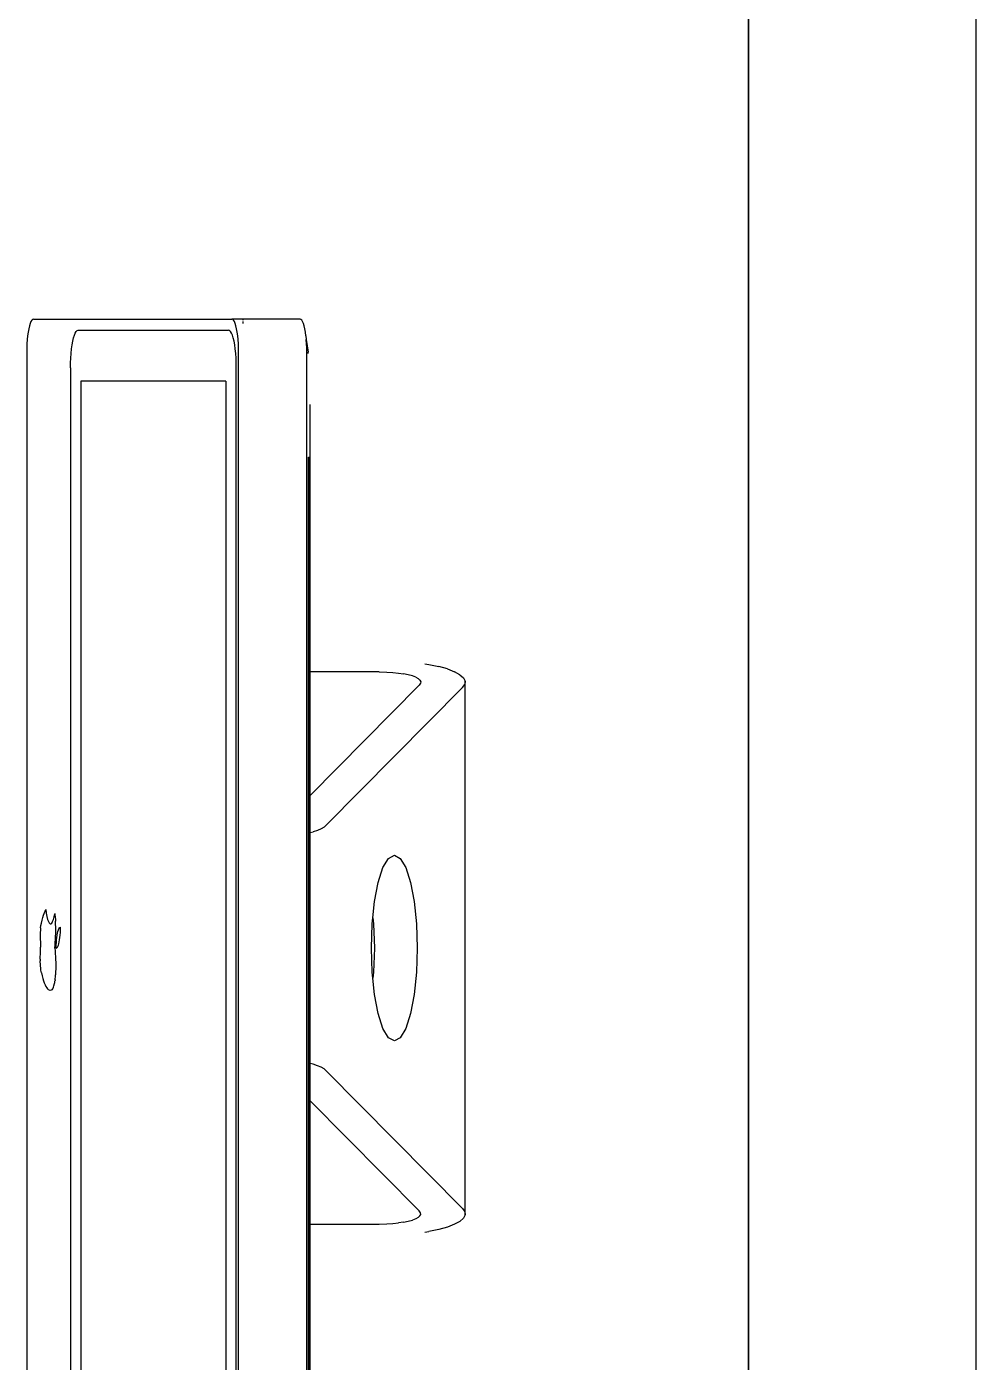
# Model space of a CAD drawing. Header units: metres. Extents: x 428 to 3974, y -4076 to 3914.
# Drawn here: x 1089.3907 to 1089.7085, y -3845.2684 to -3844.8213 of the extents above; entities that cross this region are included whole.
import ezdxf

# ---------------------------------------------------------------- set-up
doc = ezdxf.new("R2010")
doc.units = ezdxf.units.M
doc.header["$MEASUREMENT"] = 0
doc.layers.add('Edges', color=7, linetype='Continuous')
doc.layers.add('wall', color=150, linetype='Continuous')

msp = doc.modelspace()

# ---------------------------------------------------------------- linework, layer by layer
at = {"layer": 'Edges'}
for p, q in [((1089.63232, -3844.52494), (1089.63232, -3845.66494)), ((1089.39137, -3844.92244), (1089.39118, -3844.92354)), ((1089.39159, -3844.92149), (1089.39137, -3844.92244)), ((1089.39184, -3844.92068), (1089.39159, -3844.92149)), ((1089.3921, -3844.92004), (1089.39184, -3844.92068)), ((1089.39238, -3844.91957), (1089.3921, -3844.92004)), ((1089.39267, -3844.91929), (1089.39238, -3844.91957)), ((1089.39296, -3844.91919), (1089.39267, -3844.91929)), ((1089.39296, -3844.91919), (1089.45937, -3844.91919)), ((1089.40727, -3844.92332), (1089.4076, -3844.923)), ((1089.4076, -3844.923), (1089.40793, -3844.92289)), ((1089.40793, -3844.92289), (1089.4583, -3844.92289)), ((1089.45863, -3844.923), (1089.4583, -3844.92289)), ((1089.45896, -3844.92332), (1089.45863, -3844.923)), ((1089.45966, -3844.91929), (1089.45937, -3844.91919)), ((1089.46299, -3844.91919), (1089.45937, -3844.91919)), ((1089.45995, -3844.91957), (1089.45966, -3844.91929)), ((1089.46023, -3844.92004), (1089.45995, -3844.91957)), ((1089.46049, -3844.92068), (1089.46023, -3844.92004)), ((1089.46074, -3844.92149), (1089.46049, -3844.92068)), ((1089.46096, -3844.92244), (1089.46074, -3844.92149)), ((1089.46115, -3844.92354), (1089.46096, -3844.92244)), ((1089.46299, -3844.91919), (1089.46299, -3844.91957)), ((1089.48219, -3844.91919), (1089.46299, -3844.91919)), ((1089.46299, -3844.92004), (1089.46299, -3844.92068)), ((1089.48249, -3844.91929), (1089.48219, -3844.91919)), ((1089.48277, -3844.91957), (1089.48249, -3844.91929)), ((1089.48305, -3844.92004), (1089.48277, -3844.91957)), ((1089.48332, -3844.92068), (1089.48305, -3844.92004)), ((1089.48356, -3844.92149), (1089.48332, -3844.92068)), ((1089.48378, -3844.92244), (1089.48356, -3844.92149)), ((1089.48398, -3844.92354), (1089.48378, -3844.92244)), ((1089.39079, -3844.92742), (1089.39073, -3844.92884)), ((1089.39088, -3844.92605), (1089.39079, -3844.92742)), ((1089.39101, -3844.92474), (1089.39088, -3844.92605)), ((1089.39118, -3844.92354), (1089.39101, -3844.92474)), ((1089.40591, -3844.92781), (1089.40613, -3844.92658)), ((1089.40613, -3844.92658), (1089.40638, -3844.92549)), ((1089.40638, -3844.92549), (1089.40666, -3844.92458)), ((1089.40666, -3844.92458), (1089.40696, -3844.92385)), ((1089.40696, -3844.92385), (1089.40727, -3844.92332)), ((1089.45928, -3844.92385), (1089.45896, -3844.92332)), ((1089.45958, -3844.92458), (1089.45928, -3844.92385)), ((1089.45985, -3844.92549), (1089.45958, -3844.92458)), ((1089.4601, -3844.92658), (1089.45985, -3844.92549)), ((1089.46032, -3844.92781), (1089.4601, -3844.92658)), ((1089.46132, -3844.92474), (1089.46115, -3844.92354)), ((1089.46145, -3844.92605), (1089.46132, -3844.92474)), ((1089.46154, -3844.92742), (1089.46145, -3844.92605)), ((1089.4616, -3844.92884), (1089.46154, -3844.92742)), ((1089.48414, -3844.92474), (1089.48398, -3844.92354)), ((1089.48414, -3844.92474), (1089.48427, -3844.92605)), ((1089.48437, -3844.92742), (1089.48427, -3844.92605)), ((1089.48427, -3844.92605), (1089.48488, -3844.93029)), ((1089.48442, -3844.92884), (1089.48437, -3844.92742)), ((1089.39073, -3844.92884), (1089.39071, -3844.93029)), ((1089.39071, -3844.93029), (1089.39071, -3845.32912)), ((1089.40547, -3844.93222), (1089.40557, -3844.93066)), ((1089.40557, -3844.93066), (1089.40572, -3844.92918)), ((1089.40572, -3844.92918), (1089.40591, -3844.92781)), ((1089.46051, -3844.92918), (1089.46032, -3844.92781)), ((1089.46066, -3844.93066), (1089.46051, -3844.92918)), ((1089.46076, -3844.93222), (1089.46066, -3844.93066)), ((1089.46162, -3844.93029), (1089.4616, -3844.92884)), ((1089.46162, -3845.32912), (1089.46162, -3844.93029)), ((1089.48444, -3844.93029), (1089.48442, -3844.92884)), ((1089.48444, -3845.32912), (1089.48444, -3844.93029)), ((1089.4849, -3844.93067), (1089.48488, -3844.93029)), ((1089.40538, -3844.93547), (1089.4054, -3844.93383)), ((1089.40538, -3844.93547), (1089.40538, -3845.32394)), ((1089.4054, -3844.93383), (1089.40547, -3844.93222)), ((1089.46083, -3844.93383), (1089.46076, -3844.93222)), ((1089.46085, -3844.93547), (1089.46083, -3844.93383)), ((1089.46085, -3845.32394), (1089.46085, -3844.93547)), ((1089.4574, -3844.93991), (1089.40883, -3844.93991)), ((1089.40883, -3844.93991), (1089.40883, -3845.3195)), ((1089.4574, -3844.93991), (1089.4574, -3845.3195)), ((1089.48559, -3845.03459), (1089.48559, -3844.94781)), ((1089.48503, -3844.96543), (1089.48533, -3844.96543)), ((1089.48503, -3845.03459), (1089.48503, -3844.96543)), ((1089.48533, -3844.96543), (1089.48533, -3845.03459)), ((1089.48503, -3845.0373), (1089.48503, -3845.03459)), ((1089.48533, -3845.03459), (1089.48533, -3845.0373)), ((1089.48559, -3845.0373), (1089.48559, -3845.03459)), ((1089.52392, -3845.03459), (1089.52531, -3845.0348)), ((1089.52531, -3845.0348), (1089.52863, -3845.03549)), ((1089.48533, -3845.0373), (1089.48503, -3845.0373)), ((1089.48503, -3845.07917), (1089.48503, -3845.0373)), ((1089.48533, -3845.0373), (1089.48533, -3845.07887)), ((1089.50867, -3845.0373), (1089.48559, -3845.0373)), ((1089.48559, -3845.07861), (1089.48559, -3845.0373)), ((1089.50867, -3845.0373), (1089.51125, -3845.03735)), ((1089.51125, -3845.03735), (1089.51322, -3845.03747)), ((1089.51322, -3845.03747), (1089.51511, -3845.03766)), ((1089.51511, -3845.03766), (1089.51685, -3845.03793)), ((1089.51843, -3845.03825), (1089.51685, -3845.03793)), ((1089.51979, -3845.03864), (1089.51843, -3845.03825)), ((1089.52091, -3845.03907), (1089.51979, -3845.03864)), ((1089.52091, -3845.03907), (1089.52176, -3845.03954)), ((1089.5315, -3845.0363), (1089.52863, -3845.03549)), ((1089.5315, -3845.0363), (1089.53386, -3845.03722)), ((1089.53566, -3845.03821), (1089.53386, -3845.03722)), ((1089.53566, -3845.03821), (1089.53685, -3845.03926)), ((1089.53685, -3845.03926), (1089.53741, -3845.04035)), ((1089.48559, -3845.07861), (1089.5221, -3845.04173)), ((1089.49093, -3845.08863), (1089.53658, -3845.04252)), ((1089.52232, -3845.04004), (1089.52176, -3845.03954)), ((1089.52254, -3845.04108), (1089.5221, -3845.04173)), ((1089.52232, -3845.04004), (1089.52259, -3845.04056)), ((1089.52259, -3845.04056), (1089.52254, -3845.04108)), ((1089.53658, -3845.04252), (1089.53732, -3845.04145)), ((1089.53741, -3845.04035), (1089.53732, -3845.04145)), ((1089.53741, -3845.21907), (1089.53741, -3845.04035)), ((1089.48503, -3845.07917), (1089.48533, -3845.07887)), ((1089.48503, -3845.09122), (1089.48503, -3845.07917)), ((1089.48533, -3845.07887), (1089.48533, -3845.09114)), ((1089.48559, -3845.09107), (1089.48559, -3845.07861)), ((1089.49021, -3845.08922), (1089.49093, -3845.08863)), ((1089.48503, -3845.09122), (1089.48533, -3845.09114)), ((1089.48503, -3845.13085), (1089.48503, -3845.09122)), ((1089.48533, -3845.09114), (1089.48532, -3845.13526)), ((1089.48559, -3845.09107), (1089.48653, -3845.09082)), ((1089.48559, -3845.16835), (1089.48559, -3845.09107)), ((1089.48799, -3845.09032), (1089.48653, -3845.09082)), ((1089.48922, -3845.08979), (1089.48799, -3845.09032)), ((1089.49021, -3845.08922), (1089.48922, -3845.08979)), ((1089.50993, -3845.10279), (1089.51178, -3845.09969)), ((1089.51178, -3845.09969), (1089.51376, -3845.09863)), ((1089.51376, -3845.09863), (1089.51574, -3845.09969)), ((1089.51574, -3845.09969), (1089.51758, -3845.10279)), ((1089.50835, -3845.10773), (1089.50993, -3845.10279)), ((1089.51758, -3845.10279), (1089.51916, -3845.10773)), ((1089.50713, -3845.11417), (1089.50835, -3845.10773)), ((1089.51916, -3845.10773), (1089.52038, -3845.11417)), ((1089.50658, -3845.11956), (1089.50713, -3845.11417)), ((1089.52038, -3845.11417), (1089.52114, -3845.12166)), ((1089.39586, -3845.12042), (1089.39609, -3845.11954)), ((1089.39609, -3845.11954), (1089.39633, -3845.11874)), ((1089.39633, -3845.11874), (1089.39654, -3845.11814)), ((1089.39654, -3845.11814), (1089.39684, -3845.11739)), ((1089.39684, -3845.11739), (1089.39711, -3845.11684)), ((1089.39711, -3845.11684), (1089.39727, -3845.11809)), ((1089.39727, -3845.11809), (1089.39746, -3845.11919)), ((1089.39746, -3845.11919), (1089.39769, -3845.12011)), ((1089.39965, -3845.12015), (1089.39988, -3845.11924)), ((1089.39988, -3845.11924), (1089.4001, -3845.11826)), ((1089.40008, -3845.11814), (1089.4001, -3845.11826)), ((1089.4001, -3845.11826), (1089.40013, -3845.11846)), ((1089.40013, -3845.11846), (1089.40016, -3845.11866)), ((1089.40016, -3845.11866), (1089.40019, -3845.11887)), ((1089.4002, -3845.11895), (1089.40019, -3845.11887)), ((1089.40021, -3845.11902), (1089.4002, -3845.11895)), ((1089.40022, -3845.11909), (1089.40021, -3845.11902)), ((1089.40022, -3845.11909), (1089.40033, -3845.12043)), ((1089.50637, -3845.12166), (1089.50658, -3845.11956)), ((1089.50658, -3845.11956), (1089.5068, -3845.12166)), ((1089.39529, -3845.12368), (1089.39524, -3845.1245)), ((1089.39537, -3845.12291), (1089.39529, -3845.12368)), ((1089.39537, -3845.12291), (1089.39549, -3845.12212)), ((1089.39549, -3845.12212), (1089.39564, -3845.12137)), ((1089.39564, -3845.12137), (1089.39586, -3845.12042)), ((1089.39769, -3845.12011), (1089.39795, -3845.12083)), ((1089.39795, -3845.12083), (1089.39823, -3845.12133)), ((1089.39823, -3845.12133), (1089.39852, -3845.12158)), ((1089.39852, -3845.12158), (1089.39882, -3845.12159)), ((1089.39882, -3845.12159), (1089.39911, -3845.12135)), ((1089.39911, -3845.12135), (1089.39939, -3845.12086)), ((1089.39939, -3845.12086), (1089.39965, -3845.12015)), ((1089.40033, -3845.12043), (1089.40034, -3845.12059)), ((1089.40034, -3845.12059), (1089.40035, -3845.12076)), ((1089.4004, -3845.12176), (1089.40035, -3845.12076)), ((1089.40043, -3845.12278), (1089.4004, -3845.12176)), ((1089.40044, -3845.1238), (1089.40043, -3845.12278)), ((1089.40043, -3845.12482), (1089.40044, -3845.1238)), ((1089.40102, -3845.12478), (1089.40116, -3845.12418)), ((1089.40116, -3845.12418), (1089.40132, -3845.12367)), ((1089.40132, -3845.12367), (1089.40148, -3845.12327)), ((1089.40148, -3845.12327), (1089.40166, -3845.12297)), ((1089.40166, -3845.12297), (1089.40184, -3845.1228)), ((1089.40184, -3845.1228), (1089.40202, -3845.12274)), ((1089.40198, -3845.12454), (1089.40201, -3845.12365)), ((1089.40201, -3845.12365), (1089.40202, -3845.12274)), ((1089.50611, -3845.12971), (1089.50637, -3845.12166)), ((1089.5068, -3845.12166), (1089.50706, -3845.12971)), ((1089.52114, -3845.12166), (1089.5214, -3845.12971)), ((1089.39524, -3845.1245), (1089.39521, -3845.12634)), ((1089.39521, -3845.12634), (1089.39529, -3845.1282)), ((1089.39529, -3845.1282), (1089.39531, -3845.12848)), ((1089.39531, -3845.12848), (1089.39534, -3845.12876)), ((1089.39534, -3845.12876), (1089.39535, -3845.1289)), ((1089.39535, -3845.1289), (1089.39536, -3845.12905)), ((1089.40008, -3845.12971), (1089.40019, -3845.12878)), ((1089.40019, -3845.12878), (1089.40028, -3845.12782)), ((1089.40028, -3845.12782), (1089.40035, -3845.12683)), ((1089.40035, -3845.12683), (1089.4004, -3845.12583)), ((1089.4004, -3845.12583), (1089.40043, -3845.12482)), ((1089.40061, -3845.12971), (1089.40062, -3845.1288)), ((1089.40062, -3845.1288), (1089.40066, -3845.1279)), ((1089.40066, -3845.1279), (1089.40072, -3845.12704)), ((1089.40072, -3845.12704), (1089.4008, -3845.12622)), ((1089.4008, -3845.12622), (1089.4009, -3845.12546)), ((1089.4009, -3845.12546), (1089.40102, -3845.12478)), ((1089.40115, -3845.12918), (1089.40132, -3845.12877)), ((1089.40132, -3845.12877), (1089.40147, -3845.12827)), ((1089.40147, -3845.12827), (1089.40161, -3845.12767)), ((1089.40161, -3845.12767), (1089.40173, -3845.12698)), ((1089.40173, -3845.12698), (1089.40183, -3845.12622)), ((1089.40183, -3845.12622), (1089.40192, -3845.1254)), ((1089.40192, -3845.1254), (1089.40198, -3845.12454)), ((1089.39521, -3845.1334), (1089.39531, -3845.13093)), ((1089.39531, -3845.13093), (1089.39534, -3845.13066)), ((1089.39534, -3845.13066), (1089.39535, -3845.13052)), ((1089.39535, -3845.13052), (1089.39536, -3845.13036)), ((1089.39536, -3845.12905), (1089.39537, -3845.12921)), ((1089.39536, -3845.13036), (1089.39537, -3845.13021)), ((1089.39537, -3845.12921), (1089.39537, -3845.12937)), ((1089.39537, -3845.13004), (1089.39537, -3845.12937)), ((1089.39537, -3845.13021), (1089.39537, -3845.13004)), ((1089.40008, -3845.12971), (1089.40019, -3845.13064)), ((1089.40019, -3845.13064), (1089.40028, -3845.1316)), ((1089.40028, -3845.1316), (1089.40035, -3845.13258)), ((1089.40035, -3845.13258), (1089.4004, -3845.13358)), ((1089.40061, -3845.12971), (1089.40079, -3845.12965)), ((1089.40079, -3845.12965), (1089.40098, -3845.12947)), ((1089.40098, -3845.12947), (1089.40115, -3845.12918)), ((1089.48511, -3845.13161), (1089.48503, -3845.13085)), ((1089.48503, -3845.14096), (1089.48503, -3845.13085)), ((1089.48519, -3845.13264), (1089.48511, -3845.13161)), ((1089.48526, -3845.13386), (1089.48519, -3845.13264)), ((1089.50637, -3845.13775), (1089.50611, -3845.12971)), ((1089.50706, -3845.12971), (1089.5068, -3845.13775)), ((1089.5214, -3845.12971), (1089.52114, -3845.13775)), ((1089.39521, -3845.1334), (1089.39521, -3845.13402)), ((1089.3954, -3845.13679), (1089.39521, -3845.13402)), ((1089.39546, -3845.13712), (1089.3954, -3845.13679)), ((1089.39564, -3845.13805), (1089.39546, -3845.13712)), ((1089.4004, -3845.13765), (1089.40035, -3845.13866)), ((1089.4004, -3845.13358), (1089.40043, -3845.1346)), ((1089.40043, -3845.13664), (1089.4004, -3845.13765)), ((1089.40043, -3845.1346), (1089.40044, -3845.13562)), ((1089.40044, -3845.13562), (1089.40043, -3845.13664)), ((1089.48532, -3845.13526), (1089.48526, -3845.13386)), ((1089.48533, -3845.13555), (1089.48532, -3845.13526)), ((1089.48533, -3845.13555), (1089.48533, -3845.1436)), ((1089.50658, -3845.13985), (1089.50637, -3845.13775)), ((1089.5068, -3845.13775), (1089.50658, -3845.13985)), ((1089.52114, -3845.13775), (1089.52038, -3845.14525)), ((1089.39564, -3845.13805), (1089.39586, -3845.139)), ((1089.39586, -3845.139), (1089.39609, -3845.13987)), ((1089.39609, -3845.13987), (1089.39633, -3845.14067)), ((1089.39633, -3845.14067), (1089.39658, -3845.14139)), ((1089.39658, -3845.14139), (1089.39684, -3845.14203)), ((1089.39684, -3845.14203), (1089.39711, -3845.14258)), ((1089.3998, -3845.14241), (1089.39991, -3845.142)), ((1089.39991, -3845.142), (1089.39995, -3845.14185)), ((1089.39995, -3845.14185), (1089.39999, -3845.14169)), ((1089.39999, -3845.14169), (1089.40003, -3845.14152)), ((1089.40003, -3845.14152), (1089.40007, -3845.14134)), ((1089.40007, -3845.14134), (1089.4001, -3845.14115)), ((1089.4001, -3845.14115), (1089.40013, -3845.14096)), ((1089.40013, -3845.14096), (1089.40016, -3845.14075)), ((1089.40016, -3845.14075), (1089.40019, -3845.14054)), ((1089.4002, -3845.14047), (1089.40019, -3845.14054)), ((1089.40021, -3845.1404), (1089.4002, -3845.14047)), ((1089.40022, -3845.14033), (1089.40021, -3845.1404)), ((1089.40022, -3845.14033), (1089.40033, -3845.13899)), ((1089.40033, -3845.13899), (1089.40034, -3845.13882)), ((1089.40034, -3845.13882), (1089.40035, -3845.13866)), ((1089.48503, -3845.14096), (1089.48511, -3845.142)), ((1089.48503, -3845.1682), (1089.48503, -3845.14096)), ((1089.48511, -3845.142), (1089.4852, -3845.14282)), ((1089.50713, -3845.14525), (1089.50658, -3845.13985)), ((1089.39711, -3845.14258), (1089.39739, -3845.14304)), ((1089.39739, -3845.14304), (1089.39767, -3845.14342)), ((1089.39767, -3845.14342), (1089.39795, -3845.1437)), ((1089.39851, -3845.14397), (1089.39795, -3845.1437)), ((1089.39856, -3845.14397), (1089.39851, -3845.14397)), ((1089.3986, -3845.14398), (1089.39856, -3845.14397)), ((1089.39925, -3845.14366), (1089.3986, -3845.14398)), ((1089.39925, -3845.14366), (1089.3994, -3845.14341)), ((1089.3994, -3845.14341), (1089.39954, -3845.14312)), ((1089.39954, -3845.14312), (1089.39967, -3845.14278)), ((1089.39967, -3845.14278), (1089.3998, -3845.14241)), ((1089.4852, -3845.14282), (1089.48528, -3845.14341)), ((1089.48528, -3845.14341), (1089.48533, -3845.1436)), ((1089.48533, -3845.1436), (1089.48533, -3845.16828)), ((1089.50835, -3845.15168), (1089.50713, -3845.14525)), ((1089.52038, -3845.14525), (1089.51916, -3845.15168)), ((1089.50993, -3845.15662), (1089.50835, -3845.15168)), ((1089.51916, -3845.15168), (1089.51758, -3845.15662)), ((1089.51178, -3845.15973), (1089.50993, -3845.15662)), ((1089.51376, -3845.16079), (1089.51178, -3845.15973)), ((1089.51574, -3845.15973), (1089.51376, -3845.16079)), ((1089.51758, -3845.15662), (1089.51574, -3845.15973)), ((1089.48533, -3845.16828), (1089.48503, -3845.1682)), ((1089.48503, -3845.18025), (1089.48503, -3845.1682)), ((1089.48533, -3845.16828), (1089.48533, -3845.18055)), ((1089.48653, -3845.1686), (1089.48559, -3845.16835)), ((1089.48559, -3845.18081), (1089.48559, -3845.16835)), ((1089.48799, -3845.16909), (1089.48653, -3845.1686)), ((1089.48922, -3845.16963), (1089.48799, -3845.16909)), ((1089.49021, -3845.17019), (1089.48922, -3845.16963)), ((1089.49021, -3845.17019), (1089.49093, -3845.17078)), ((1089.49093, -3845.17078), (1089.53658, -3845.21689)), ((1089.48533, -3845.18055), (1089.48503, -3845.18025)), ((1089.48503, -3845.22211), (1089.48503, -3845.18025)), ((1089.48533, -3845.18055), (1089.48533, -3845.22211)), ((1089.5221, -3845.21769), (1089.48559, -3845.18081)), ((1089.48559, -3845.22211), (1089.48559, -3845.18081)), ((1089.52254, -3845.21834), (1089.5221, -3845.21769)), ((1089.53658, -3845.21689), (1089.53732, -3845.21797)), ((1089.53732, -3845.21797), (1089.53741, -3845.21907)), ((1089.48503, -3845.22211), (1089.48533, -3845.22211)), ((1089.48503, -3845.22483), (1089.48503, -3845.22211)), ((1089.48533, -3845.22211), (1089.48533, -3845.22483)), ((1089.48559, -3845.22211), (1089.50867, -3845.22211)), ((1089.48559, -3845.22483), (1089.48559, -3845.22211)), ((1089.50867, -3845.22211), (1089.51125, -3845.22206)), ((1089.51125, -3845.22206), (1089.51322, -3845.22195)), ((1089.51322, -3845.22195), (1089.51511, -3845.22175)), ((1089.51685, -3845.22149), (1089.51511, -3845.22175)), ((1089.51685, -3845.22149), (1089.51843, -3845.22116)), ((1089.51843, -3845.22116), (1089.51979, -3845.22078)), ((1089.52091, -3845.22034), (1089.51979, -3845.22078)), ((1089.52176, -3845.21987), (1089.52091, -3845.22034)), ((1089.52176, -3845.21987), (1089.52232, -3845.21937)), ((1089.52232, -3845.21937), (1089.52259, -3845.21886)), ((1089.52259, -3845.21886), (1089.52254, -3845.21834)), ((1089.53386, -3845.2222), (1089.5315, -3845.22311)), ((1089.53566, -3845.22121), (1089.53386, -3845.2222)), ((1089.53685, -3845.22015), (1089.53566, -3845.22121)), ((1089.53741, -3845.21907), (1089.53685, -3845.22015)), ((1089.48503, -3845.29399), (1089.48503, -3845.22483)), ((1089.48533, -3845.22483), (1089.48533, -3845.29399)), ((1089.48559, -3845.31161), (1089.48559, -3845.22483)), ((1089.52392, -3845.22483), (1089.52531, -3845.22462)), ((1089.52863, -3845.22393), (1089.52531, -3845.22462)), ((1089.5315, -3845.22311), (1089.52863, -3845.22393))]:
    msp.add_line(p, q, dxfattribs=at)
at = {"layer": 'wall'}
for p, q in [((1089.70852, -3847.1336), (1089.70852, -3843.3312)), ((1089.63232, -3847.0574), (1089.63232, -3843.4074))]:
    msp.add_line(p, q, dxfattribs=at)

doc.saveas('drawing.dxf')
